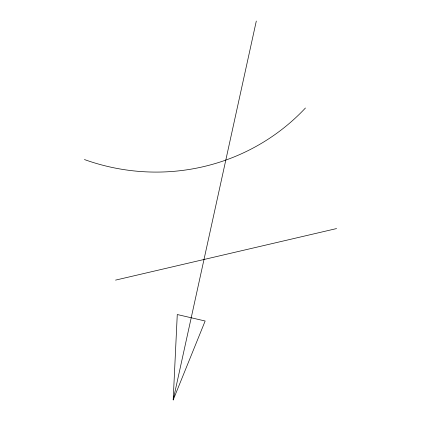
<?xml version="1.0" encoding="UTF-8"?>
<svg xmlns="http://www.w3.org/2000/svg" width="421" height="421" viewBox="0 0 421 421"><rect width="100%" height="100%" fill="white"/><g stroke="black" fill="none" stroke-linecap="round" stroke-linejoin="round"><path stroke-width="0.63" d="M173.184 399.95L177.273 314.529L205.153 321.002L173.184 399.95L256.305 21.05M115.554 280.118L336.568 228.571M305.446 108.002A208.306 203.448 28.3 0 1 84.432 159.548"/></g></svg>
